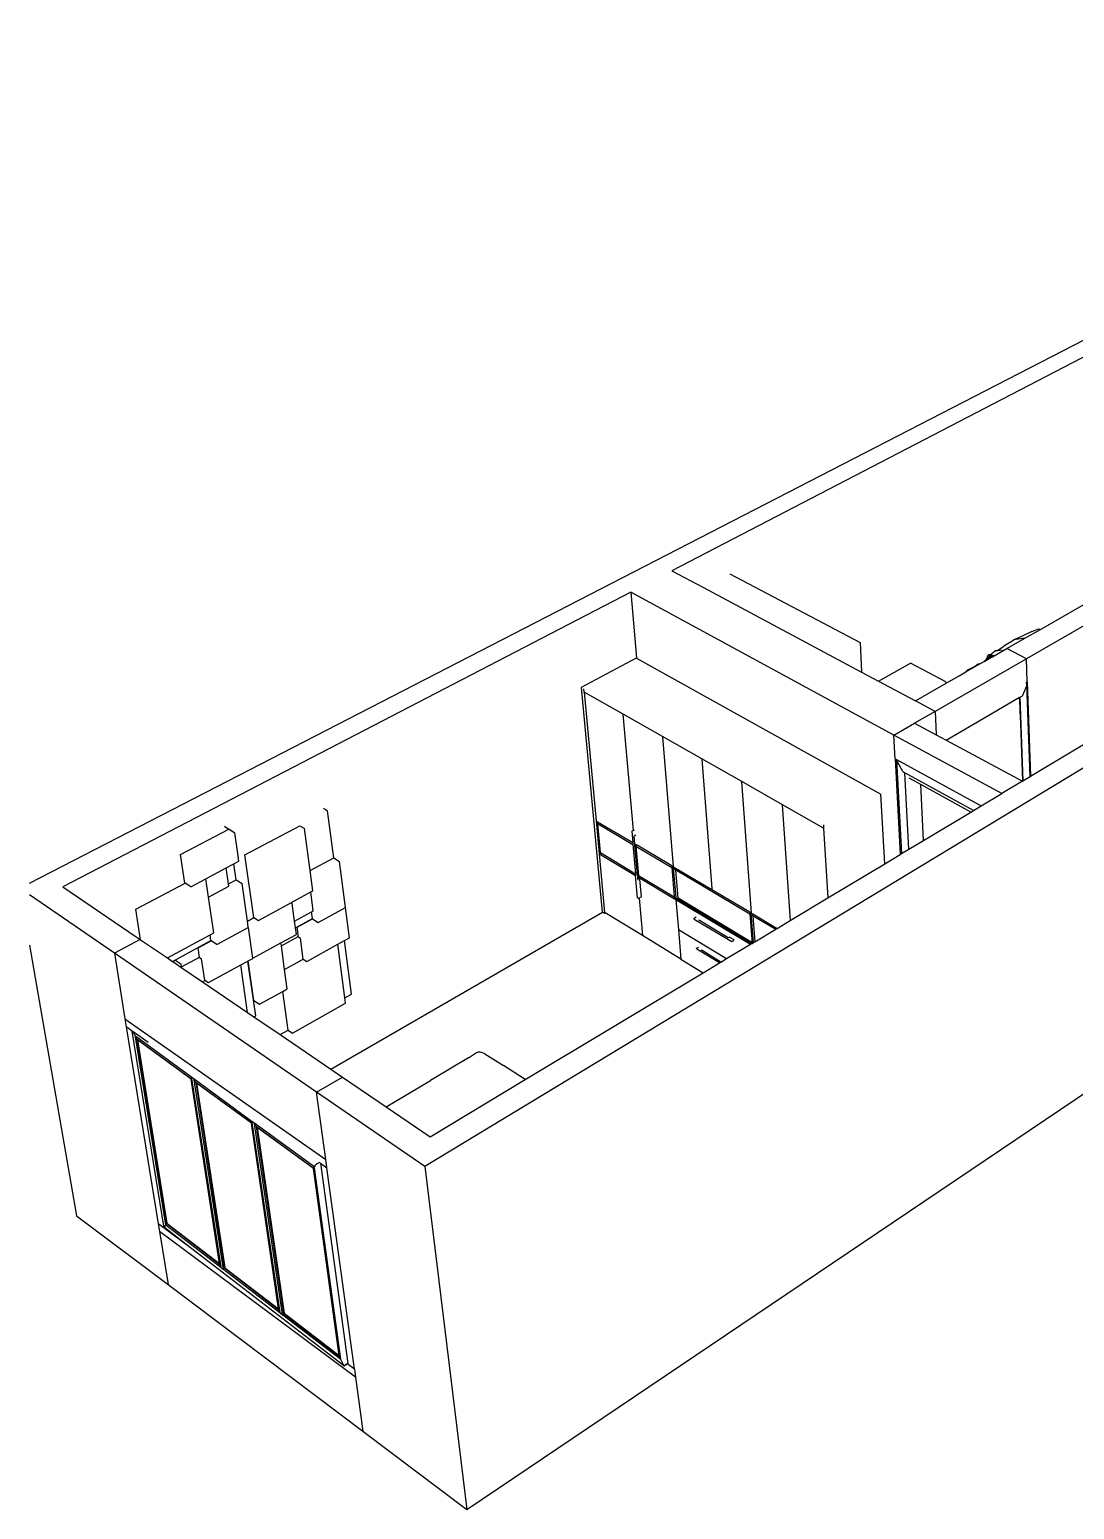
# Model space of a CAD drawing. Header units: millimetres. Extents: x -650 to 3773, y 316 to 2389.
# Drawn here: x -650 to -222, y 695 to 1302 of the extents above; entities that cross this region are included whole.
import ezdxf

# ---------------------------------------------------------------- set-up
doc = ezdxf.new("R2010")
doc.units = ezdxf.units.MM

# ---------------------------------------------------------------- blocks, each defined once
blk = doc.blocks.new('A$C32a77e9e')
for p, q in [((0, 256.74), (678.59, 606.59)), ((437.77, 475.41), (263.18, 384.77)), ((648.85, 435.48), (161.9, 140.55)), ((551.56, 431.12), (408.45, 348.71)), ((263.18, 384.77), (276.06, 377.89)), ((286.84, 383.55), (340.24, 355.3)), ((276.06, 377.89), (340.91, 343.21)), ((246.3, 376.01), (13.6, 255.19)), ((246.3, 376.01), (248.64, 348.89)), ((354.12, 317.43), (246.3, 376.01)), ((414.16, 360.74), (438.36, 374.56)), ((410.6, 359.82), (406.42, 357.86)), ((407.81, 357.11), (414.16, 360.74)), ((410.6, 359.82), (413.56, 361)), ((413.56, 361), (414.16, 360.74)), ((340.24, 355.3), (340.91, 343.21)), ((393.57, 350.27), (395.66, 351.93)), ((395.17, 349.89), (400.39, 352.87)), ((396.26, 352), (395.66, 351.93)), ((396.26, 352), (399.12, 353.87)), ((398.42, 352.27), (396.26, 352)), ((402.81, 356.03), (399.12, 353.87)), ((400.39, 352.87), (407.81, 357.11)), ((408.45, 348.71), (400.39, 352.87)), ((403.44, 356.4), (402.81, 356.03)), ((402.81, 356.03), (403.04, 356.26)), ((406.42, 357.86), (403.04, 356.26)), ((403.04, 356.26), (403.44, 356.4)), ((407.81, 357.11), (403.44, 356.4)), ((248.58, 348.92), (226.04, 336.92)), ((248.64, 348.89), (248.58, 348.92)), ((248.64, 348.89), (348.82, 293.18)), ((347.78, 339.54), (360.93, 346.94)), ((375.42, 339.3), (360.93, 346.94)), ((408.45, 348.71), (370.98, 327.14)), ((383.66, 343.31), (389.4, 346.59)), ((388.72, 346.43), (387.56, 345.69)), ((389.4, 346.59), (388.72, 346.43)), ((389.4, 346.59), (391.15, 347.59)), ((391.15, 347.59), (393.44, 348.9)), ((391.79, 348.12), (391.15, 347.59)), ((392.05, 348.54), (391.78, 348.38)), ((391.79, 348.12), (391.78, 348.38)), ((392.59, 348.78), (391.79, 348.12)), ((392.05, 348.54), (392.83, 350.45)), ((392.58, 348.85), (392.05, 348.54)), ((393.48, 350.09), (392.58, 348.85)), ((394.08, 349.75), (392.58, 348.85)), ((392.59, 348.78), (393.36, 348.89)), ((392.83, 350.45), (393.48, 350.09)), ((393.57, 350.27), (392.83, 350.45)), ((393.66, 349.5), (393.37, 348.89)), ((393.37, 348.89), (393.44, 348.9)), ((393.37, 348.89), (393.37, 348.89)), ((393.44, 348.9), (394.02, 349.23)), ((393.48, 350.09), (394.08, 349.75)), ((394.55, 350.04), (393.57, 350.27)), ((394.02, 349.23), (393.66, 349.5)), ((394.02, 349.23), (394.51, 349.51)), ((394.08, 349.75), (394.51, 349.51)), ((394.51, 349.51), (395.17, 349.89)), ((394.55, 350.04), (394.63, 350.09)), ((395.17, 349.89), (394.55, 350.04)), ((408.78, 339.18), (408.45, 348.71)), ((340.91, 343.21), (347.78, 339.54)), ((376.53, 339.24), (380.91, 341.74)), ((377.01, 339.55), (380.82, 341.71)), ((380.91, 341.74), (380.82, 341.71)), ((380.91, 341.74), (383.66, 343.31)), ((384.61, 344.12), (383.66, 343.31)), ((387.56, 345.69), (384.61, 344.12)), ((226.04, 336.92), (234.66, 244.88)), ((227, 336.37), (227.11, 335.14)), ((227.26, 335.06), (227.11, 335.14)), ((227.26, 335.06), (227.16, 335)), ((227.16, 335), (232.09, 282.22)), ((243.16, 326.01), (227.26, 335.06)), ((347.78, 339.54), (362.91, 331.45)), ((362.91, 331.45), (375.48, 338.64)), ((375.45, 339.28), (375.42, 339.3)), ((375.48, 338.64), (375.45, 339.28)), ((375.48, 338.64), (376.53, 339.24)), ((376.53, 339.24), (377.01, 339.55)), ((406.81, 333.63), (406.76, 333.56)), ((408.47, 337.42), (406.81, 333.63)), ((408.25, 338.96), (408.32, 338.91)), ((408.32, 338.91), (408.78, 339.18)), ((408.32, 338.91), (408.44, 338.81)), ((408.46, 338.8), (408.44, 338.81)), ((408.44, 338.81), (408.44, 338.81)), ((408.44, 338.81), (408.63, 338.23)), ((408.65, 338.21), (408.46, 338.8)), ((408.63, 338.23), (408.47, 337.42)), ((409.93, 300.46), (408.65, 338.21)), ((408.78, 339.18), (410.09, 300.56)), ((370.98, 327.14), (362.91, 331.45)), ((390.73, 324.2), (404.97, 332.52)), ((404.97, 332.52), (405.74, 332.96)), ((404.97, 332.52), (405.58, 332.2)), ((405.58, 332.2), (405.75, 327.41)), ((405.74, 332.96), (406.76, 333.56)), ((405.74, 332.96), (406.94, 298.66)), ((410.09, 300.56), (456.12, 328.21)), ((243.16, 326.01), (243.06, 325.96)), ((243.06, 325.96), (247.27, 278.35)), ((259.35, 316.8), (243.16, 326.01)), ((354.12, 317.43), (362.58, 322.3)), ((370.98, 327.14), (362.58, 322.3)), ((362.58, 322.3), (371.4, 317.56)), ((370.98, 327.14), (371.42, 317.58)), ((375.52, 315.35), (390.73, 324.2)), ((405.75, 327.41), (405.77, 327.39)), ((405.75, 327.41), (405.94, 322.1)), ((405.77, 327.39), (405.95, 322.13)), ((405.95, 322.13), (405.94, 322.1)), ((405.94, 322.1), (406.76, 298.56)), ((259.35, 316.8), (259.25, 316.75)), ((259.25, 316.75), (263.69, 263.5)), ((275.47, 307.63), (259.35, 316.8)), ((354.62, 307.73), (354.12, 317.43)), ((398.3, 293.47), (354.12, 317.43)), ((371.4, 317.56), (375.52, 315.35)), ((179.13, 0), (643.57, 313.2)), ((375.52, 315.35), (406.75, 298.55)), ((275.47, 307.63), (275.37, 307.57)), ((275.37, 307.57), (279.53, 254.48)), ((291.85, 298.32), (275.47, 307.63)), ((354.62, 307.73), (356.67, 268.46)), ((354.62, 307.73), (355.24, 307.39)), ((355.24, 307.39), (355.23, 307.25)), ((355.23, 307.25), (357.22, 268.8)), ((355.24, 307.39), (355.25, 307.38)), ((355.25, 307.26), (355.25, 307.38)), ((355.25, 307.38), (389.91, 288.44)), ((355.56, 306.45), (355.25, 307.26)), ((357.75, 302.5), (355.56, 306.45)), ((291.85, 298.32), (291.75, 298.26)), ((291.75, 298.26), (295.68, 244.51)), ((308.5, 288.85), (291.85, 298.32)), ((357.81, 302.43), (357.75, 302.5)), ((357.81, 302.43), (358.62, 301.98)), ((360.22, 270.6), (358.62, 301.98)), ((386.74, 286.53), (358.62, 301.98)), ((365.14, 297.15), (360.42, 299.75)), ((406.75, 298.55), (398.3, 293.47)), ((406.75, 298.55), (406.76, 298.56)), ((406.76, 298.56), (406.94, 298.66)), ((406.94, 298.66), (409.93, 300.46)), ((409.93, 300.46), (410.09, 300.56)), ((350.37, 264.68), (348.82, 293.18)), ((366.27, 274.23), (365.14, 297.15)), ((385.65, 285.87), (365.14, 297.15)), ((389.91, 288.44), (398.3, 293.47)), ((120.35, 287.45), (122.12, 286.34)), ((124.61, 267.12), (122.12, 286.34)), ((308.5, 288.85), (308.39, 288.79)), ((308.39, 288.79), (311.61, 241.39)), ((325.29, 279.29), (308.5, 288.85)), ((366.27, 274.23), (385.65, 285.87)), ((385.65, 285.87), (386.74, 286.53)), ((386.74, 286.53), (389.91, 288.44)), ((79.88, 280.05), (81.66, 278.91)), ((88.21, 268.3), (110.73, 280.24)), ((110.73, 280.24), (112.61, 279.05)), ((114.9, 261.88), (112.61, 279.05)), ((232.09, 282.22), (232.66, 281.88)), ((232.09, 282.22), (235.59, 244.66)), ((232.16, 281.52), (232.68, 281.22)), ((232.64, 281.87), (232.66, 281.88)), ((232.64, 281.87), (232.7, 281.24)), ((232.66, 281.88), (247.11, 273.31)), ((232.68, 281.22), (232.7, 281.24)), ((232.7, 281.24), (232.71, 281.2)), ((232.71, 281.2), (232.74, 281.18)), ((232.71, 281.16), (232.74, 281.18)), ((232.71, 281.16), (233.82, 269.26)), ((232.74, 281.18), (247.17, 272.61)), ((325.22, 280.57), (325.29, 279.29)), ((325.29, 279.29), (327.08, 250.69)), ((61.87, 268.49), (81.66, 278.86)), ((81.66, 278.86), (81.66, 278.91)), ((81.66, 278.86), (81.7, 278.88)), ((81.7, 278.88), (84.07, 277.36)), ((85.28, 268.88), (84.07, 277.36)), ((246.69, 278.02), (247.27, 278.35)), ((246.69, 278.02), (247.11, 273.31)), ((247.11, 273.31), (247.17, 272.61)), ((247.27, 278.35), (247.78, 278.63)), ((248.44, 276.4), (247.68, 275.97)), ((247.96, 272.8), (247.68, 275.97)), ((360.22, 270.6), (366.27, 274.23)), ((63.64, 256.75), (61.87, 268.49)), ((85.74, 265.67), (85.28, 268.88)), ((91.86, 242.65), (88.21, 268.3)), ((114.9, 261.88), (124.61, 267.12)), ((124.61, 267.12), (124.66, 267.15)), ((124.66, 267.15), (127.01, 265.65)), ((233.28, 269.55), (233.79, 269.24)), ((233.35, 268.85), (233.86, 268.54)), ((233.79, 269.24), (233.82, 269.26)), ((233.82, 269.26), (233.82, 269.23)), ((233.82, 269.23), (233.86, 269.21)), ((233.83, 269.19), (233.86, 269.21)), ((233.83, 269.19), (233.88, 268.66)), ((233.88, 268.66), (233.85, 268.67)), ((233.86, 269.21), (248.24, 260.58)), ((233.86, 268.54), (233.89, 268.56)), ((233.88, 268.66), (233.89, 268.56)), ((233.89, 268.56), (233.89, 268.52)), ((233.89, 268.52), (248.3, 259.88)), ((247.17, 272.61), (248.24, 260.58)), ((248.02, 272.11), (247.96, 272.8)), ((247.96, 272.8), (248.36, 272.56)), ((248.02, 272.11), (248.38, 271.9)), ((249.08, 260.08), (248.02, 272.11)), ((248.35, 272.55), (248.36, 272.56)), ((248.35, 272.55), (248.41, 271.91)), ((248.36, 272.56), (248.47, 272.5)), ((248.38, 271.9), (248.41, 271.91)), ((248.41, 271.91), (248.41, 271.88)), ((248.41, 271.88), (248.44, 271.86)), ((248.41, 271.84), (248.44, 271.86)), ((248.41, 271.84), (249.47, 259.88)), ((248.44, 271.86), (263.11, 263.14)), ((248.47, 272.48), (248.47, 272.5)), ((248.47, 272.5), (248.92, 272.23)), ((248.92, 272.22), (248.92, 272.23)), ((263.1, 263.81), (248.92, 272.23)), ((350.37, 264.68), (356.67, 268.46)), ((356.67, 268.46), (357.22, 268.8)), ((357.22, 268.8), (360.22, 270.6)), ((72.17, 258.47), (80.59, 262.94)), ((80.59, 262.94), (83.71, 264.6)), ((81.54, 256.38), (80.59, 262.94)), ((83.71, 264.6), (85.74, 265.67)), ((84.65, 258.05), (83.71, 264.6)), ((116.01, 253.53), (114.9, 261.88)), ((129.45, 246.79), (127.01, 265.65)), ((263.09, 263.8), (263.1, 263.81)), ((263.09, 263.8), (263.13, 263.26)), ((263.1, 263.81), (263.66, 263.48)), ((263.13, 263.26), (263.1, 263.28)), ((263.11, 263.14), (263.14, 263.16)), ((263.13, 263.26), (263.14, 263.16)), ((263.14, 263.16), (263.14, 263.13)), ((263.14, 263.13), (263.18, 263.11)), ((263.15, 263.09), (263.18, 263.11)), ((263.15, 263.09), (264.15, 251.08)), ((263.18, 263.11), (263.7, 262.79)), ((263.27, 263.02), (263.26, 263.04)), ((263.66, 263.48), (263.65, 263.47)), ((263.66, 263.48), (263.69, 263.5)), ((263.69, 263.5), (263.69, 263.46)), ((263.69, 263.46), (264.28, 263.11)), ((263.69, 263.46), (263.69, 263.46)), ((263.74, 262.9), (263.69, 263.46)), ((263.74, 262.9), (263.69, 262.93)), ((263.7, 262.79), (263.72, 262.77)), ((263.72, 262.77), (263.71, 262.76)), ((263.74, 262.9), (264.74, 250.82)), ((263.75, 262.89), (263.75, 262.89)), ((263.76, 262.76), (264.32, 262.42)), ((264.28, 263.11), (264.28, 263.11)), ((264.28, 263.11), (279.53, 254.06)), ((264.3, 263.08), (264.31, 263.09)), ((264.3, 263.08), (264.35, 262.44)), ((264.32, 262.42), (264.35, 262.44)), ((264.34, 262.39), (264.36, 262.4)), ((264.35, 262.44), (264.36, 262.4)), ((264.36, 262.4), (264.36, 262.4)), ((264.36, 262.4), (295.08, 244.16)), ((264.7, 262.85), (264.69, 262.87)), ((265.71, 250.52), (264.74, 262.16)), ((264.85, 262.76), (264.85, 262.77)), ((264.91, 262.72), (264.92, 262.73)), ((327.08, 250.69), (350.37, 264.68)), ((13.6, 255.19), (43.68, 234.72)), ((43.5, 246.01), (63.7, 256.71)), ((63.7, 256.71), (63.64, 256.75)), ((66, 255.19), (63.7, 256.71)), ((66, 255.19), (72.17, 258.47)), ((73.28, 250.96), (72.17, 258.47)), ((73.28, 250.96), (81.68, 255.44)), ((81.54, 256.38), (84.65, 258.05)), ((81.68, 255.44), (81.54, 256.38)), ((84.65, 258.05), (84.69, 258.07)), ((84.69, 258.07), (87.05, 256.53)), ((89.24, 241.16), (87.05, 256.53)), ((248.24, 260.58), (248.3, 259.88)), ((249.11, 250.72), (248.3, 259.88)), ((249.08, 260.08), (249.44, 259.86)), ((249.15, 259.37), (249.08, 260.08)), ((249.15, 259.37), (249.5, 259.16)), ((249.23, 258.42), (249.15, 259.37)), ((249.54, 258.6), (249.23, 258.42)), ((249.28, 257.87), (249.23, 258.42)), ((249.44, 259.86), (249.47, 259.88)), ((249.47, 259.88), (249.47, 259.85)), ((249.47, 259.85), (249.5, 259.82)), ((249.47, 259.81), (249.5, 259.82)), ((249.47, 259.81), (249.53, 259.17)), ((249.5, 259.82), (264.12, 251.06)), ((249.5, 259.16), (249.53, 259.17)), ((249.53, 259.17), (249.53, 259.14)), ((249.53, 259.14), (264.18, 250.35)), ((250.04, 258.31), (249.54, 258.6)), ((250.68, 251.04), (250.04, 258.31)), ((34.73, 227.98), (0, 251.86)), ((75.44, 236.33), (73.28, 250.96)), ((107.07, 248.67), (115.19, 253.09)), ((115.19, 253.09), (116.01, 253.53)), ((116.24, 245.3), (115.19, 253.09)), ((249.11, 250.72), (249.61, 250.42)), ((249.73, 250.49), (249.61, 250.42)), ((250.68, 251.04), (249.73, 250.49)), ((249.73, 250.49), (251.08, 235.23)), ((264.12, 251.06), (264.15, 251.08)), ((264.15, 251.08), (264.15, 251.04)), ((264.15, 251.04), (264.19, 251.02)), ((264.16, 251), (264.19, 251.02)), ((264.16, 251), (264.21, 250.37)), ((264.18, 250.35), (264.21, 250.37)), ((264.19, 251.02), (264.27, 250.97)), ((264.21, 250.37), (264.21, 250.33)), ((264.21, 250.33), (264.77, 250)), ((264.28, 250.93), (264.27, 250.97)), ((264.27, 250.97), (264.71, 250.71)), ((264.71, 250.71), (264.73, 250.68)), ((264.73, 250.68), (264.71, 250.67)), ((264.74, 250.82), (264.73, 250.83)), ((264.73, 250.68), (264.75, 250.69)), ((264.75, 250.69), (264.74, 250.82)), ((264.75, 250.69), (264.8, 250.11)), ((264.77, 250.13), (264.76, 250.13)), ((264.77, 250.67), (265.33, 250.34)), ((264.8, 250.11), (264.77, 250.12)), ((264.77, 250), (264.79, 249.97)), ((264.79, 249.97), (264.81, 249.99)), ((264.82, 250.1), (264.8, 250.11)), ((264.81, 249.99), (264.8, 250.11)), ((264.81, 249.99), (264.83, 249.99)), ((264.82, 249.95), (264.81, 249.99)), ((264.82, 249.92), (264.85, 249.93)), ((264.82, 249.92), (265.84, 237.71)), ((264.83, 249.96), (265.39, 249.63)), ((265.33, 250.34), (265.34, 250.34)), ((265.35, 250.31), (265.38, 250.29)), ((265.38, 250.05), (265.35, 250.07)), ((265.36, 250.28), (265.38, 250.29)), ((265.36, 250.28), (265.38, 250.05)), ((265.38, 250.29), (295.93, 231.97)), ((265.38, 250.05), (265.42, 249.64)), ((265.39, 249.63), (265.42, 249.64)), ((265.42, 249.64), (265.42, 249.61)), ((265.42, 249.61), (295.37, 231.64)), ((295.96, 232.39), (265.71, 250.52)), ((279.53, 254.48), (279.51, 254.5)), ((279.53, 254.48), (279.56, 254.08)), ((279.53, 254.06), (279.56, 254.08)), ((279.56, 254.08), (279.56, 254.04)), ((295.08, 244.83), (279.56, 254.04)), ((311.61, 241.39), (327.08, 250.69)), ((45.48, 233.5), (43.5, 246.01)), ((91.86, 242.65), (91.91, 242.61)), ((93.72, 241.42), (107.07, 248.67)), ((107.07, 248.67), (107.61, 248.32)), ((108.59, 241.12), (107.61, 248.32)), ((108.59, 241.12), (115.53, 244.91)), ((115.53, 244.91), (116.24, 245.3)), ((115.89, 242.2), (115.53, 244.91)), ((118.24, 240.62), (129.4, 246.76)), ((123.36, 180.5), (234.74, 244.83)), ((129.4, 246.76), (129.45, 246.79)), ((129.4, 246.76), (129.45, 246.72)), ((131.06, 234.3), (129.45, 246.72)), ((234.74, 244.83), (234.66, 244.88)), ((235.6, 244.31), (234.74, 244.83)), ((235.89, 244.48), (235.59, 244.66)), ((235.89, 244.48), (235.6, 244.31)), ((251.06, 235.21), (235.89, 244.48)), ((272.3, 242.34), (273.15, 242.84)), ((295.08, 244.59), (295.04, 244.61)), ((295.06, 244.82), (295.08, 244.83)), ((295.06, 244.82), (295.08, 244.59)), ((295.08, 244.83), (295.65, 244.49)), ((295.08, 244.59), (295.11, 244.18)), ((295.08, 244.16), (295.11, 244.18)), ((295.11, 244.18), (295.11, 244.14)), ((295.11, 244.14), (295.14, 244.12)), ((295.11, 244.1), (295.14, 244.12)), ((295.11, 244.1), (296, 232.02)), ((295.14, 244.12), (295.69, 243.8)), ((295.65, 244.49), (295.64, 244.48)), ((295.64, 244.48), (295.65, 244.49)), ((295.65, 244.49), (295.68, 244.51)), ((295.67, 244.24), (295.66, 244.24)), ((295.68, 244.51), (295.69, 244.47)), ((295.69, 244.47), (296.33, 244.09)), ((296.57, 232.36), (295.69, 244.47)), ((295.69, 243.8), (295.7, 243.77)), ((295.7, 243.77), (295.69, 243.76)), ((295.75, 243.76), (296.33, 243.42)), ((296.31, 244.08), (296.33, 244.09)), ((296.31, 244.08), (296.35, 243.53)), ((296.35, 243.53), (296.32, 243.55)), ((296.33, 244.09), (306.27, 238.19)), ((296.33, 243.42), (296.36, 243.44)), ((296.35, 243.53), (296.36, 243.44)), ((296.36, 243.44), (296.36, 243.4)), ((296.36, 243.4), (296.4, 243.38)), ((296.36, 243.36), (296.4, 243.38)), ((296.36, 243.36), (297.14, 232.7)), ((296.4, 243.38), (305.71, 237.85)), ((76.65, 231.56), (89.56, 238.58)), ((89.24, 241.16), (91.91, 242.61)), ((89.61, 238.61), (89.24, 241.16)), ((89.56, 238.58), (89.61, 238.61)), ((89.56, 238.58), (89.62, 238.54)), ((91.41, 225.98), (89.62, 238.54)), ((91.91, 242.61), (93.72, 241.42)), ((108.96, 238.4), (108.59, 241.12)), ((108.96, 238.4), (115.89, 242.2)), ((109.33, 235.73), (108.96, 238.4)), ((109.6, 238.62), (115.95, 242.11)), ((110.12, 234.77), (109.6, 238.62)), ((115.9, 242.15), (115.89, 242.2)), ((115.9, 242.15), (115.95, 242.11)), ((115.95, 242.11), (118.24, 240.62)), ((265.84, 237.71), (265.87, 237.69)), ((265.87, 237.69), (265.84, 237.67)), ((265.84, 237.67), (266.85, 225.6)), ((265.87, 237.69), (285.58, 225.76)), ((272.33, 241.97), (272.3, 242.34)), ((272.33, 241.97), (287.67, 232.74)), ((274.53, 241.38), (274.2, 241.58)), ((274.53, 241.38), (274.76, 241.51)), ((286.28, 234.31), (274.53, 241.38)), ((297.14, 232.7), (305.71, 237.85)), ((305.71, 237.85), (306.27, 238.19)), ((306.27, 238.19), (311.61, 241.39)), ((0, 231.27), (19.26, 120.36)), ((45.28, 233.63), (34.73, 227.98)), ((43.68, 234.72), (45.28, 233.63)), ((45.28, 233.63), (45.48, 233.5)), ((45.48, 233.5), (56.43, 226.05)), ((56.43, 226.05), (73.95, 235.53)), ((58.52, 224.62), (74.3, 233.18)), ((69.07, 230.21), (74.37, 233.09)), ((73.95, 235.53), (75.44, 236.33)), ((74.3, 233.18), (73.95, 235.53)), ((74.31, 233.13), (74.3, 233.18)), ((74.37, 233.09), (74.31, 233.13)), ((76.65, 231.56), (74.37, 233.09)), ((91.49, 225.92), (102.92, 232.2)), ((102.92, 232.2), (109.33, 235.73)), ((102.92, 232.2), (102.98, 232.17)), ((103.14, 231.01), (102.98, 232.17)), ((103.14, 231.01), (110.05, 234.82)), ((104.49, 221.28), (103.14, 231.01)), ((110.05, 234.82), (110.12, 234.77)), ((110.12, 234.77), (110.95, 234.22)), ((112.12, 225.6), (110.95, 234.22)), ((113.63, 224.61), (126.3, 231.65)), ((126.3, 231.65), (129.02, 233.17)), ((129.18, 209.67), (126.3, 231.65)), ((129.02, 233.17), (131.06, 234.3)), ((131.88, 211.2), (129.02, 233.17)), ((251.08, 235.23), (251.06, 235.21)), ((251.08, 235.23), (251.09, 235.19)), ((266.82, 225.58), (251.09, 235.19)), ((273.3, 230.01), (274.14, 230.51)), ((285.58, 225.76), (295.37, 231.64)), ((286.81, 234.63), (286.28, 234.31)), ((286.81, 234.63), (288.49, 233.62)), ((287.67, 232.74), (288.51, 233.25)), ((288.51, 233.25), (288.49, 233.62)), ((295.37, 231.64), (295.93, 231.97)), ((295.93, 231.97), (296, 232.02)), ((296, 232.02), (296.57, 232.36)), ((296.57, 232.36), (297.14, 232.7)), ((117.59, 171.02), (34.73, 227.98)), ((34.73, 227.98), (39.08, 201.11)), ((56.43, 226.05), (58.52, 224.62)), ((58.52, 224.62), (58.63, 224.55)), ((58.63, 224.55), (59.75, 225.16)), ((58.63, 224.55), (62.33, 222.04)), ((59.75, 225.16), (62.09, 223.57)), ((62.28, 222.36), (69.58, 226.34)), ((69.66, 226.28), (69.07, 230.21)), ((69.58, 226.34), (69.66, 226.28)), ((69.66, 226.28), (70.48, 225.72)), ((71.8, 216.95), (70.48, 225.72)), ((86.51, 223.18), (89.43, 224.79)), ((89.43, 224.79), (89.54, 224.85)), ((92.65, 202.39), (89.43, 224.79)), ((89.54, 224.85), (91.43, 225.89)), ((91.87, 208.62), (89.54, 224.85)), ((91.41, 225.98), (91.49, 225.92)), ((91.43, 225.89), (91.41, 225.98)), ((104.49, 221.28), (112.13, 225.52)), ((112.12, 225.6), (113.63, 224.61)), ((112.13, 225.52), (112.12, 225.6)), ((266.85, 225.6), (266.82, 225.58)), ((266.85, 225.6), (266.85, 225.56)), ((266.85, 225.56), (275.97, 219.99)), ((273.33, 229.64), (273.3, 230.01)), ((282.63, 223.99), (273.33, 229.64)), ((275.52, 229.04), (275.19, 229.24)), ((275.52, 229.04), (275.75, 229.18)), ((283.24, 224.35), (275.52, 229.04)), ((283.24, 224.35), (285.58, 225.76)), ((62.28, 222.36), (62.09, 223.57)), ((62.33, 222.04), (62.28, 222.36)), ((62.33, 222.04), (70.77, 216.29)), ((73.31, 215.93), (86.51, 223.18)), ((89.33, 203.66), (86.51, 223.18)), ((105.58, 213.41), (104.49, 221.28)), ((203.02, 176.16), (275.97, 219.99)), ((275.97, 219.99), (282.63, 223.99)), ((282.63, 223.99), (283.24, 224.35)), ((70.77, 216.29), (71.81, 216.86)), ((70.77, 216.29), (89.33, 203.66)), ((71.8, 216.95), (73.31, 215.93)), ((71.81, 216.86), (71.8, 216.95)), ((94.19, 207.05), (103.69, 212.35)), ((103.69, 212.35), (105.58, 213.41)), ((105.9, 196.49), (103.69, 212.35)), ((91.87, 208.62), (94.19, 207.05)), ((107.75, 195.19), (129.46, 207.5)), ((129.18, 209.67), (131.88, 211.2)), ((129.46, 207.5), (129.18, 209.67)), ((39.08, 201.11), (121.35, 143.48)), ((39.08, 201.11), (39.62, 197.78)), ((89.33, 203.66), (91.86, 201.94)), ((91.86, 201.94), (92.65, 202.39)), ((91.86, 201.94), (102.6, 194.63)), ((42.08, 196.05), (39.62, 197.78)), ((39.62, 197.78), (52.7, 117.04)), ((55.11, 115.25), (42.08, 196.05)), ((42.08, 196.05), (42.26, 195.92)), ((42.26, 195.92), (42.39, 195.84)), ((43.26, 194.09), (42.39, 195.84)), ((42.39, 195.84), (48.61, 191.47)), ((102.6, 194.63), (105.9, 196.49)), ((102.6, 194.63), (123.36, 180.5)), ((105.9, 196.44), (105.9, 196.49)), ((105.9, 196.44), (107.75, 195.19)), ((43.33, 193.97), (43.26, 194.09)), ((43.38, 193.93), (43.33, 193.97)), ((43.36, 193.9), (43.34, 193.89)), ((43.36, 193.76), (43.34, 193.89)), ((43.35, 193.9), (43.38, 193.93)), ((43.36, 193.9), (43.35, 193.9)), ((43.38, 193.93), (43.36, 193.9)), ((43.4, 193.8), (43.36, 193.9)), ((55.77, 116.68), (43.36, 193.76)), ((43.38, 193.93), (43.4, 193.96)), ((43.4, 193.95), (43.38, 193.93)), ((43.49, 193.83), (43.38, 193.93)), ((43.38, 193.93), (43.38, 193.93)), ((43.42, 193.96), (43.4, 193.95)), ((43.4, 193.96), (43.42, 193.96)), ((43.88, 192.85), (43.4, 193.8)), ((66.49, 177.02), (43.49, 193.83)), ((43.93, 192.74), (43.88, 192.85)), ((43.98, 192.7), (43.93, 192.74)), ((43.99, 192.71), (43.98, 192.7)), ((43.98, 192.7), (56.15, 117.04)), ((44, 192.68), (43.98, 192.7)), ((66.04, 176.56), (44, 192.68)), ((44.3, 192.46), (44.3, 192.45)), ((44.3, 192.45), (66.13, 176.48)), ((56.38, 117.28), (44.3, 192.45)), ((179.78, 185.1), (164.2, 175.75)), ((179.78, 185.1), (183.17, 187.31)), ((183.17, 187.31), (183.91, 187.6)), ((183.91, 187.6), (184.5, 187.62)), ((184.5, 187.62), (185.31, 187.36)), ((186.51, 186.73), (185.31, 187.36)), ((186.51, 186.73), (194.21, 181.95)), ((66.11, 176.52), (66.04, 176.56)), ((66.11, 176.52), (66.16, 176.53)), ((66.13, 176.48), (66.14, 176.49)), ((66.15, 176.34), (66.13, 176.48)), ((66.13, 176.48), (66.14, 176.48)), ((66.14, 176.49), (66.16, 176.53)), ((66.14, 176.48), (66.14, 176.49)), ((66.14, 176.49), (66.14, 176.49)), ((66.16, 176.36), (66.14, 176.48)), ((77.79, 100.8), (66.15, 176.34)), ((66.16, 176.53), (66.22, 176.63)), ((66.16, 176.53), (66.16, 176.53)), ((66.16, 176.51), (66.16, 176.49)), ((66.2, 176.64), (66.22, 176.63)), ((66.22, 176.63), (66.3, 176.75)), ((66.29, 176.76), (66.3, 176.75)), ((66.3, 176.75), (66.42, 176.95)), ((66.38, 177.09), (66.49, 177.02)), ((66.42, 176.95), (66.45, 176.99)), ((66.45, 176.83), (66.43, 176.85)), ((66.45, 176.99), (66.49, 177.02)), ((66.47, 177), (66.49, 177.01)), ((66.52, 176.68), (66.47, 177)), ((66.49, 177.01), (66.5, 177.02)), ((66.49, 177.02), (66.49, 177.02)), ((66.49, 177.02), (66.49, 177.01)), ((66.5, 177.02), (66.49, 177.02)), ((66.49, 177.01), (66.56, 176.96)), ((67.46, 176.31), (66.5, 177.02)), ((78.42, 99.39), (66.52, 176.68)), ((67.45, 176.29), (67.43, 176.28)), ((67.45, 176.15), (67.43, 176.28)), ((67.45, 176.29), (67.46, 176.31)), ((67.47, 176.31), (67.45, 176.29)), ((67.49, 176.19), (67.45, 176.29)), ((67.45, 176.29), (67.45, 176.29)), ((79.38, 98.52), (67.45, 176.15)), ((67.47, 176.31), (67.46, 176.31)), ((91.22, 158.94), (67.47, 176.31)), ((67.97, 175.22), (67.49, 176.19)), ((117.59, 171.02), (128.22, 177.19)), ((123.36, 180.5), (128.22, 177.19)), ((128.22, 177.19), (146.14, 165.01)), ((164.1, 152.78), (203.02, 176.16)), ((203.02, 176.16), (194.21, 181.95)), ((68.03, 175.12), (67.97, 175.22)), ((68, 175.02), (67.97, 175.21)), ((68.08, 175.07), (68.03, 175.12)), ((68.08, 175.07), (79.78, 98.87)), ((68.1, 175.05), (68.08, 175.07)), ((90.75, 158.49), (68.1, 175.05)), ((68.41, 174.73), (68.4, 174.83)), ((68.4, 174.83), (68.4, 174.83)), ((68.4, 174.83), (90.85, 158.41)), ((68.41, 174.73), (68.4, 174.83)), ((68.41, 174.73), (80.01, 99.11)), ((161.9, 140.55), (117.59, 171.02)), ((121.35, 143.48), (117.59, 171.02)), ((146.14, 165.01), (164.2, 175.75)), ((146.14, 165.01), (164.1, 152.78)), ((90.82, 158.44), (90.75, 158.49)), ((90.82, 158.44), (90.88, 158.46)), ((90.85, 158.42), (90.87, 158.45)), ((90.85, 158.41), (90.85, 158.42)), ((90.85, 158.4), (90.85, 158.42)), ((90.86, 158.26), (90.85, 158.41)), ((90.85, 158.41), (90.85, 158.4)), ((90.87, 158.28), (90.85, 158.4)), ((102, 82.19), (90.86, 158.26)), ((90.87, 158.45), (90.88, 158.46)), ((90.87, 158.43), (90.88, 158.39)), ((90.88, 158.46), (90.94, 158.55)), ((90.88, 158.39), (90.88, 158.39)), ((90.88, 158.39), (90.88, 158.38)), ((90.91, 158.57), (90.94, 158.55)), ((90.94, 158.55), (91.02, 158.68)), ((91, 158.7), (91.02, 158.68)), ((91.02, 158.68), (91.11, 158.8)), ((91.11, 158.8), (91.08, 158.82)), ((91.11, 158.8), (91.15, 158.87)), ((91.15, 158.87), (91.19, 158.91)), ((91.18, 158.75), (91.16, 158.77)), ((91.17, 158.98), (91.22, 158.94)), ((91.19, 158.91), (91.22, 158.94)), ((91.21, 158.92), (91.23, 158.94)), ((91.25, 158.6), (91.21, 158.92)), ((91.22, 158.94), (91.22, 158.94)), ((91.23, 158.94), (91.22, 158.94)), ((92.22, 158.21), (91.23, 158.94)), ((91.24, 158.92), (91.3, 158.88)), ((102.64, 80.76), (91.25, 158.6)), ((92.21, 158.19), (92.19, 158.18)), ((92.21, 158.05), (92.19, 158.18)), ((92.2, 158.19), (92.22, 158.21)), ((92.21, 158.19), (92.2, 158.19)), ((92.22, 158.21), (92.21, 158.19)), ((92.25, 158.09), (92.21, 158.19)), ((103.62, 79.86), (92.21, 158.05)), ((116.43, 140.52), (92.22, 158.21)), ((92.22, 158.21), (92.22, 158.21)), ((92.74, 157.11), (92.25, 158.09)), ((92.68, 157.18), (92.68, 157.22)), ((92.8, 157), (92.74, 157.11)), ((92.85, 156.96), (92.8, 157)), ((92.85, 156.97), (92.85, 156.96)), ((92.85, 156.96), (104.04, 80.21)), ((92.87, 156.94), (92.85, 156.96)), ((116.15, 139.91), (92.87, 156.94)), ((93.17, 156.71), (116.25, 139.82)), ((93.17, 156.71), (93.17, 156.71)), ((93.17, 156.71), (104.28, 80.45)), ((116.23, 139.86), (116.15, 139.91)), ((116.23, 139.86), (116.29, 139.88)), ((116.25, 139.82), (116.26, 139.83)), ((116.27, 139.68), (116.25, 139.82)), ((116.25, 139.82), (116.26, 139.82)), ((116.26, 139.83), (116.28, 139.87)), ((116.26, 139.83), (116.26, 139.83)), ((116.26, 139.82), (116.26, 139.83)), ((116.26, 139.83), (116.28, 139.81)), ((116.26, 139.83), (116.26, 139.83)), ((116.28, 139.69), (116.26, 139.82)), ((116.26, 139.82), (116.28, 139.8)), ((126.88, 63.06), (116.27, 139.68)), ((116.28, 139.87), (116.29, 139.88)), ((116.28, 139.85), (116.28, 139.81)), ((116.28, 139.81), (116.28, 139.8)), ((116.28, 139.81), (116.29, 139.81)), ((116.28, 139.8), (116.29, 139.76)), ((116.28, 139.8), (116.29, 139.8)), ((116.29, 139.88), (116.53, 140.22)), ((116.32, 139.98), (116.33, 139.98)), ((116.41, 140.11), (116.43, 140.1)), ((116.55, 140.44), (116.43, 140.52)), ((116.53, 140.22), (116.5, 140.24)), ((116.53, 140.22), (116.58, 140.28)), ((116.54, 140.43), (116.63, 140.36)), ((116.6, 140.4), (116.55, 140.44)), ((116.56, 140.44), (116.62, 140.4)), ((116.58, 140.28), (116.61, 140.32)), ((116.61, 140.16), (116.58, 140.18)), ((116.61, 140.39), (116.6, 140.4)), ((116.62, 140.39), (116.61, 140.39)), ((116.61, 140.39), (116.64, 140.37)), ((116.61, 140.32), (116.64, 140.34)), ((116.67, 140.42), (116.62, 140.39)), ((116.62, 140.39), (116.65, 140.38)), ((116.63, 140.36), (116.64, 140.37)), ((116.64, 140.34), (116.63, 140.36)), ((116.63, 140.36), (116.63, 140.36)), ((116.63, 140.36), (116.65, 140.35)), ((116.64, 140.37), (116.65, 140.38)), ((116.64, 140.37), (116.65, 140.36)), ((116.64, 140.34), (116.65, 140.35)), ((116.67, 140.02), (116.64, 140.34)), ((116.65, 140.38), (116.67, 140.41)), ((116.65, 140.38), (116.66, 140.36)), ((116.65, 140.35), (116.65, 140.36)), ((116.65, 140.36), (116.68, 140.34)), ((116.65, 140.36), (116.66, 140.36)), ((116.65, 140.35), (116.68, 140.33)), ((116.66, 140.36), (116.67, 140.37)), ((116.66, 140.36), (116.67, 140.36)), ((116.67, 140.42), (116.73, 140.49)), ((116.67, 140.41), (116.67, 140.42)), ((127.52, 61.61), (116.67, 140.02)), ((116.7, 140.51), (116.73, 140.49)), ((116.73, 140.49), (117.33, 141.34)), ((117.33, 141.34), (117.38, 141.4)), ((117.44, 141.25), (117.35, 141.32)), ((117.47, 141.46), (117.38, 141.4)), ((118.76, 142.21), (117.47, 141.46)), ((118.87, 142.28), (118.76, 142.21)), ((118.76, 142.21), (118.76, 142.21)), ((118.9, 142.12), (119.13, 141.95)), ((119.13, 141.95), (121.81, 140.07)), ((119.13, 141.95), (130.41, 59.87)), ((121.81, 140.07), (121.35, 143.48)), ((133.09, 57.47), (121.81, 140.07)), ((161.9, 140.55), (179.13, 0)), ((19.26, 120.36), (56.74, 92.14)), ((52.7, 117.04), (53.21, 113.9)), ((55.11, 115.25), (52.7, 117.04)), ((55.11, 115.25), (55.36, 115.4)), ((66.49, 106.82), (55.11, 115.25)), ((55.22, 115.64), (55.25, 115.69)), ((55.33, 115.42), (55.24, 115.5)), ((55.25, 115.69), (55.76, 116.45)), ((55.36, 115.4), (55.33, 115.42)), ((66.49, 106.82), (55.36, 115.4)), ((55.76, 116.45), (55.8, 116.5)), ((55.79, 116.56), (55.77, 116.68)), ((55.79, 116.56), (55.84, 116.58)), ((55.82, 116.52), (55.8, 116.5)), ((55.81, 116.52), (55.83, 116.57)), ((55.82, 116.52), (55.81, 116.52)), ((55.84, 116.54), (55.82, 116.52)), ((55.87, 116.47), (55.82, 116.52)), ((55.83, 116.57), (55.84, 116.58)), ((55.84, 116.58), (56.09, 116.95)), ((78.36, 99.16), (55.87, 116.47)), ((56.09, 116.95), (56.12, 116.99)), ((56.12, 116.99), (56.17, 117.03)), ((56.17, 117.03), (56.15, 117.04)), ((77.86, 100.35), (56.17, 117.03)), ((56.38, 117.26), (56.38, 117.28)), ((56.38, 117.26), (77.79, 100.8)), ((56.38, 117.26), (56.38, 117.26)), ((53.21, 113.9), (56.74, 92.14)), ((133.53, 54.27), (53.21, 113.9)), ((128.57, 59), (66.49, 106.82)), ((77.85, 100.41), (77.79, 100.8)), ((77.86, 100.35), (77.85, 100.41)), ((77.87, 100.34), (77.86, 100.35)), ((77.87, 100.29), (77.86, 100.35)), ((77.87, 100.34), (77.87, 100.35)), ((77.87, 100.34), (77.88, 100.34)), ((77.92, 100.17), (77.87, 100.29)), ((78.39, 99.23), (77.92, 100.17)), ((78.43, 99.12), (78.36, 99.16)), ((78.44, 99.13), (78.39, 99.23)), ((78.46, 99.14), (78.42, 99.39)), ((78.43, 99.12), (78.46, 99.13)), ((78.46, 99.14), (78.44, 99.13)), ((78.46, 99.13), (78.46, 99.14)), ((78.47, 99.09), (78.46, 99.13)), ((78.47, 99.09), (78.54, 99.03)), ((78.54, 99.03), (79.31, 98.44)), ((79.31, 98.44), (79.38, 98.39)), ((79.4, 98.4), (79.38, 98.52)), ((79.38, 98.39), (79.4, 98.4)), ((79.4, 98.4), (79.41, 98.4)), ((79.41, 98.4), (79.46, 98.43)), ((79.41, 98.4), (79.45, 98.41)), ((79.42, 98.36), (79.44, 98.4)), ((79.48, 98.3), (79.42, 98.36)), ((79.44, 98.4), (79.45, 98.41)), ((79.45, 98.41), (79.46, 98.43)), ((79.45, 98.41), (79.46, 98.42)), ((79.46, 98.43), (79.71, 98.78)), ((79.46, 98.42), (79.58, 98.49)), ((79.46, 98.43), (79.48, 98.43)), ((79.48, 98.43), (79.58, 98.5)), ((102.58, 80.53), (79.48, 98.3)), ((79.71, 98.78), (79.75, 98.82)), ((79.75, 98.82), (79.8, 98.86)), ((79.8, 98.86), (79.78, 98.87)), ((102.07, 81.73), (79.8, 98.86)), ((80.02, 99.09), (80.01, 99.11)), ((80.02, 99.09), (102, 82.19)), ((56.74, 92.14), (136.57, 32.04)), ((102.06, 81.79), (102, 82.19)), ((102.07, 81.73), (102.06, 81.79)), ((102.09, 81.72), (102.07, 81.73)), ((102.08, 81.67), (102.07, 81.73)), ((102.09, 81.72), (102.08, 81.73)), ((102.13, 81.55), (102.08, 81.67)), ((102.09, 81.72), (102.09, 81.71)), ((102.61, 80.59), (102.13, 81.55)), ((102.65, 80.48), (102.58, 80.53)), ((102.66, 80.5), (102.61, 80.59)), ((102.68, 80.5), (102.64, 80.76)), ((102.65, 80.48), (102.68, 80.49)), ((102.68, 80.5), (102.66, 80.5)), ((102.68, 80.49), (102.68, 80.5)), ((102.69, 80.46), (102.68, 80.49)), ((102.69, 80.46), (102.76, 80.39)), ((102.72, 80.5), (102.74, 80.51)), ((102.73, 80.51), (102.72, 80.51)), ((102.74, 80.52), (102.73, 80.51)), ((102.76, 80.39), (103.55, 79.78)), ((103.55, 79.78), (103.63, 79.73)), ((103.65, 79.74), (103.62, 79.86)), ((103.63, 79.73), (103.65, 79.74)), ((103.65, 79.74), (103.72, 79.78)), ((103.65, 79.74), (103.7, 79.76)), ((103.65, 79.74), (103.65, 79.74)), ((103.66, 79.7), (103.69, 79.74)), ((103.73, 79.64), (103.66, 79.7)), ((103.69, 79.74), (103.7, 79.76)), ((103.7, 79.76), (103.72, 79.78)), ((103.72, 79.78), (103.97, 80.12)), ((127.46, 61.39), (103.73, 79.64)), ((103.97, 80.12), (104.01, 80.16)), ((104.01, 80.16), (104.06, 80.2)), ((104.06, 80.2), (104.04, 80.21)), ((126.95, 62.6), (104.06, 80.2)), ((104.29, 80.43), (104.28, 80.45)), ((104.29, 80.43), (126.88, 63.06)), ((126.93, 62.66), (126.88, 63.06)), ((126.95, 62.6), (126.93, 62.66)), ((126.96, 62.59), (126.95, 62.6)), ((126.96, 62.54), (126.95, 62.6)), ((126.96, 62.61), (126.96, 62.6)), ((126.96, 62.59), (126.96, 62.6)), ((126.96, 62.59), (126.96, 62.59)), ((126.96, 62.59), (126.97, 62.58)), ((127.01, 62.42), (126.96, 62.54)), ((127.35, 61.73), (127.01, 62.42)), ((127.35, 61.73), (127.33, 61.75)), ((127.41, 61.69), (127.35, 61.73)), ((127.49, 61.45), (127.35, 61.73)), ((127.53, 61.34), (127.46, 61.39)), ((127.54, 61.35), (127.49, 61.45)), ((127.56, 61.36), (127.52, 61.61)), ((127.53, 61.34), (127.56, 61.35)), ((127.56, 61.36), (127.54, 61.35)), ((127.57, 61.36), (127.56, 61.36)), ((127.56, 61.35), (127.56, 61.36)), ((127.57, 61.3), (127.56, 61.35)), ((127.56, 61.35), (127.57, 61.35)), ((127.63, 61.16), (127.57, 61.3)), ((128.7, 59), (127.63, 61.16)), ((128.76, 58.87), (128.57, 59)), ((128.77, 58.88), (128.7, 59)), ((128.86, 58.9), (128.76, 58.87)), ((128.77, 58.88), (128.86, 58.91)), ((130.11, 59.68), (128.86, 58.9)), ((128.86, 58.91), (130.11, 59.68)), ((130.41, 59.87), (130.11, 59.68)), ((130.11, 59.68), (130.41, 59.87)), ((130.48, 59.41), (130.11, 59.68)), ((130.11, 59.68), (130.11, 59.68)), ((130.41, 59.87), (130.48, 59.41)), ((130.41, 59.87), (130.41, 59.87)), ((133.09, 57.47), (130.48, 59.41)), ((133.09, 57.47), (133.53, 54.27)), ((133.53, 54.27), (136.57, 32.04)), ((136.57, 32.04), (179.13, 0))]:
    blk.add_line(p, q)

msp = doc.modelspace()

# ---------------------------------------------------------------- block references
msp.add_blockref('A$C32a77e9e', (-649.87, 695.14))

doc.saveas('drawing.dxf')
